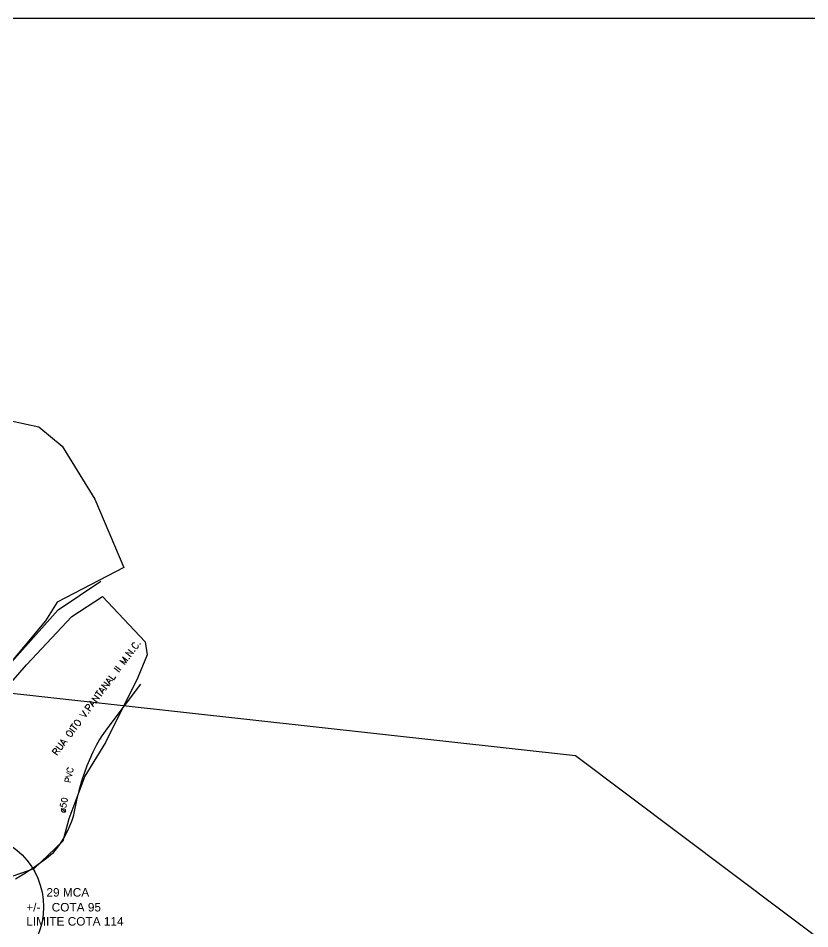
# Model space of a CAD drawing. Extents: x 360931 to 362237, y 7351473 to 7352200.
# Drawn here: x 361770.1 to 362003.7, y 7351931.4 to 7352200.1 of the extents above; entities that cross this region are included whole.
import ezdxf
from ezdxf.enums import TextEntityAlignment as Align

# ---------------------------------------------------------------- set-up
doc = ezdxf.new("R2010")
doc.units = 0
for name, color, linetype in [('AGUA', 3, 'Continuous'), ('LISTAGEM_TEXTO', 7, 'Continuous'), ('QUADRA-DEF', 7, 'Continuous'), ('TEXTO', 7, 'Continuous'), ('TXT-LOGRAD', 3, 'Continuous')]:
    doc.layers.add(name, color=color, linetype=linetype)
doc.styles.add('SABESP', font='ROMANS.shx', dxfattribs={"height": 2})
doc.styles.get("Standard").update_dxf_attribs({"font": 'arial.ttf'})

msp = doc.modelspace()

# ---------------------------------------------------------------- linework, layer by layer
at = {"layer": 'AGUA', "color": 3}
for points in [[(361719.4, 7351950.47), (361750.27, 7351990.24), (361781.9, 7352025.6), (361794.45, 7352034.01)], [(361806.15, 7352003.67), (361796.28, 7351990.44), (361794.72, 7351988.35), (361794.05, 7351987.32), (361793.08, 7351985.51), (361792.1, 7351983.55), (361790.36, 7351979.54), (361788.76, 7351975.04), (361787.94, 7351972.19), (361787.26, 7351969.41), (361786.54, 7351965.56), (361786.45, 7351964.99), (361786.22, 7351964.24), (361785.83, 7351963.15), (361785.24, 7351961.7), (361784.73, 7351960.58), (361783.72, 7351958.66), (361782.27, 7351956.34), (361781.33, 7351955.04), (361780.17, 7351953.62), (361778.47, 7351952.2), (361774.93, 7351949.59), (361772.27, 7351947.9), (361769.24, 7351946.06)]]:
    msp.add_lwpolyline(points, dxfattribs=at)
at = {"layer": 'LISTAGEM_TEXTO'}
msp.add_lwpolyline([(360931.2, 7352200.13), (362237.34, 7352200.13), (362237.34, 7351472.99), (360931.2, 7351472.99)], close=True, dxfattribs=at)
msp.add_lwpolyline([(361703.8, 7351840.12), (361739.61, 7351807.77), (361747.43, 7351794.98), (361754.3, 7351785.4), (361760.41, 7351772.29), (361762.73, 7351763.89), (361765.18, 7351755.04), (361772.47, 7351743.42), (361806.4, 7351721.63), (361864.68, 7351712.85), (362042.29, 7351901.54), (361934.52, 7351982.51), (361702.17, 7352008.18), (361703.8, 7351840.12)], dxfattribs=at)
at = {"layer": 'LISTAGEM_TEXTO', "color": 1}
msp.add_circle((361755.87, 7351937.88), 21.72, dxfattribs=at)
at = {"layer": 'QUADRA-DEF'}
for points in [[(361740.95, 7352037.81), (361753.24, 7352051.2), (361760.01, 7352059.62), (361763.05, 7352065.84), (361763.87, 7352072.88), (361764.7, 7352081.3), (361768.85, 7352081.16), (361776.16, 7352079.51), (361783.07, 7352073.85), (361792.73, 7352058.24), (361801.3, 7352038.08), (361781.55, 7352027.86), (361778.1, 7352022.34), (361765.12, 7352006.74), (361736.53, 7351974.98), (361720.93, 7351953.85), (361699.11, 7351959.65), (361683.1, 7351969.18), (361682.27, 7351971.25), (361693.04, 7351983.68), (361740.95, 7352037.81)], [(361772.51, 7352009.36), (361785.9, 7352023.58), (361795.01, 7352029.52), (361807.58, 7352016.13), (361808.13, 7352012.26), (361805.37, 7352005.63), (361795.84, 7351986.44), (361789.77, 7351976.5), (361785.07, 7351963.93), (361783.28, 7351957.3), (361774.71, 7351949.16), (361764.5, 7351945.57), (361750.41, 7351941.7), (361743.51, 7351940.87), (361737.85, 7351942.53), (361733.43, 7351945.84), (361725.56, 7351951.92), (361747.37, 7351980.78), (361759.94, 7351995), (361772.51, 7352009.36)]]:
    msp.add_lwpolyline(points, close=True, dxfattribs=at)

# ---------------------------------------------------------------- texts
at = {"layer": 'LISTAGEM_TEXTO', "color": 1, "char_height": 2.5, "attachment_point": 1}
for s, width, insert in [('29 MCA', 18.3691, (361778.42, 7351943.45)), ('\\pxi-3,l4,t4;+/-^ICOTA 95\\PLIMITE COTA 114', 51.5257, (361769.97, 7351939.06))]:
    msp.add_mtext_dynamic_manual_height_columns(s, width=width, gutter_width=12.5, heights=[0], dxfattribs=dict(at, insert=insert))
at = {"layer": 'TEXTO', "color": 2, "style": 'SABESP'}
msp.add_text('ø50   PVC', height=1.8, rotation=79.4073, dxfattribs=at).set_placement((361784.27, 7351972.39), align=Align.MIDDLE_CENTER)
at = {"layer": 'TXT-LOGRAD', "style": 'SABESP'}
msp.add_text('RUA OITO V.PANTANAL II M.N.C.', height=2, rotation=53.3007, dxfattribs=at).set_placement((361793.16, 7351999.69), align=Align.MIDDLE_CENTER)

doc.saveas('drawing.dxf')
